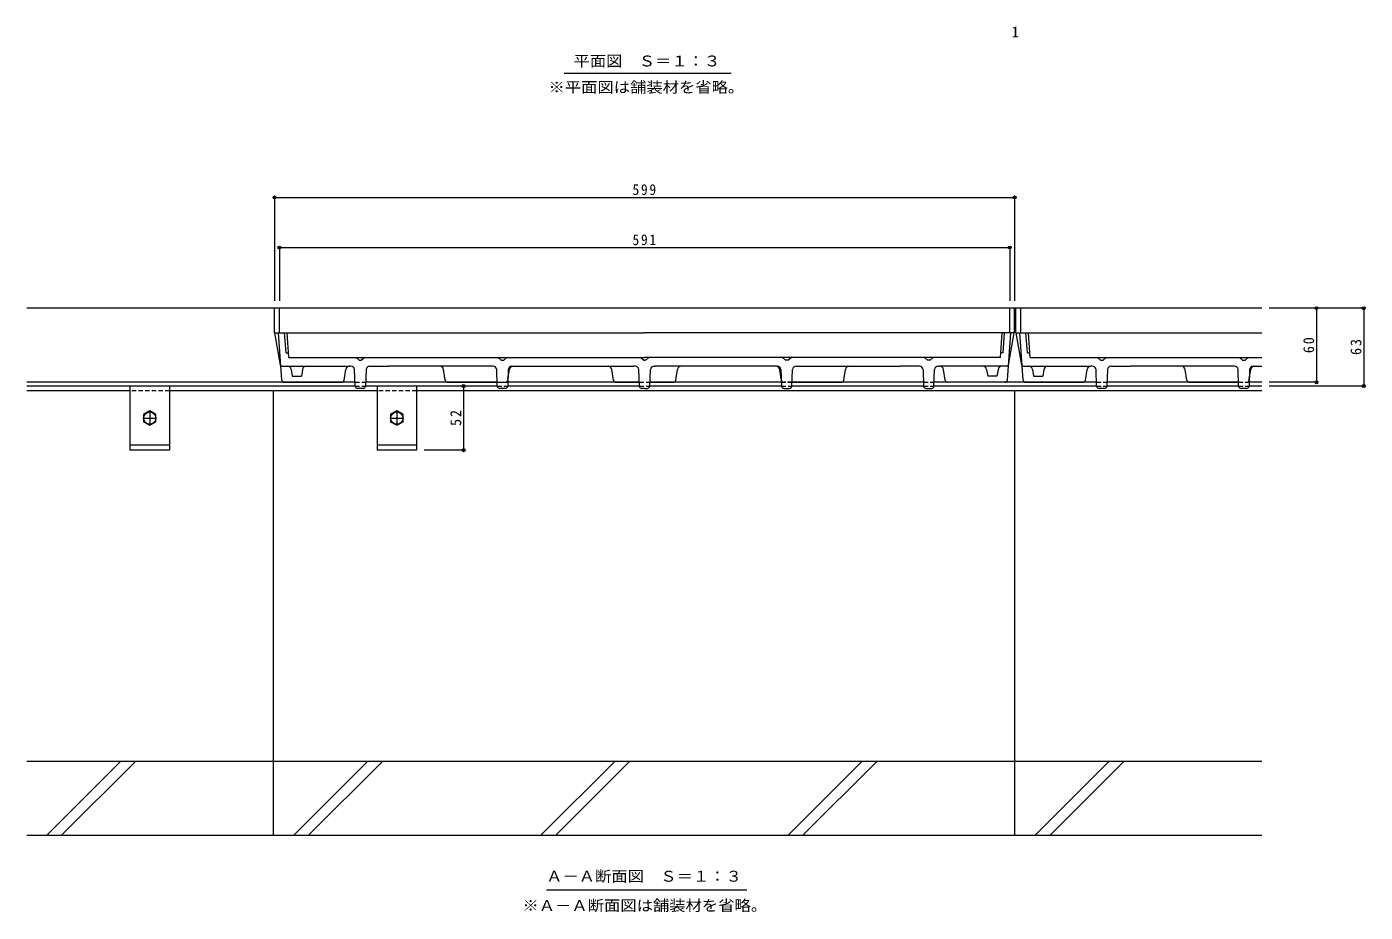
# Model space of a CAD drawing. Units: millimetres at full size, sheet at 1:3. Extents: x -1129 to 1149, y -824 to 763.
# Drawn here: x -1129 to -45, y -742 to -25 of the extents above; entities that cross this region are included whole.
import ezdxf
from ezdxf.enums import TextEntityAlignment as Align

# ---------------------------------------------------------------- set-up
doc = ezdxf.new("R2010")
doc.units = ezdxf.units.MM
doc.header["$LTSCALE"] = 3
doc.header["$PDMODE"] = 32
doc.header["$PDSIZE"] = 2.4
doc.linetypes.add('CHAIN1', pattern=[8, 5, -1, 1, -1])
doc.linetypes.add('DASHED1', pattern=[1.8, 1.2, -0.6])
for name, color, linetype, lineweight in [('4-0', 7, 'Continuous', 9), ('4-2', 3, 'Continuous', 9), ('4-4', 7, 'Continuous', 9), ('4-5', 7, 'Continuous', 9), ('4-6', 6, 'Continuous', 5), ('4-8', 3, 'Continuous', 9), ('4-A', 2, 'Continuous', 9), ('4-F', 6, 'Continuous', 5)]:
    doc.layers.add(name, color=color, linetype=linetype, lineweight=lineweight)
doc.styles.add('ＭＳ ゴシック', font='')
doc.styles.get('ＭＳ ゴシック').set_extended_font_data('MS Gothic')

msp = doc.modelspace()

# ---------------------------------------------------------------- linework, layer by layer
at = {"layer": '4-0'}
for p, q in [((-129.126, -252.949), (-1128.626, -252.949)), ((-862.853, -312.949), (-1128.626, -312.949)), ((-747.853, -312.949), (-854.399, -312.949)), ((-632.853, -312.949), (-739.407, -312.949)), ((-517.853, -312.949), (-624.399, -312.949)), ((-402.853, -312.949), (-509.399, -312.949)), ((-262.853, -312.949), (-394.399, -312.949)), ((-147.853, -312.949), (-254.399, -312.949)), ((-129.126, -312.949), (-139.399, -312.949)), ((-862.853, -315.949), (-1128.626, -315.949)), ((-747.853, -315.949), (-854.399, -315.949)), ((-632.853, -315.949), (-739.399, -315.949)), ((-517.853, -315.949), (-624.399, -315.949)), ((-402.853, -315.949), (-509.399, -315.949)), ((-262.853, -315.949), (-394.399, -315.949)), ((-147.853, -315.949), (-254.399, -315.949)), ((-129.126, -315.949), (-139.399, -315.949))]:
    msp.add_line(p, q, dxfattribs=at)
at = {"layer": '4-0', "linetype": 'DASHED1'}
for p, q in [((-862.853, -312.949), (-854.399, -312.949)), ((-747.853, -312.949), (-739.399, -312.949)), ((-632.853, -312.949), (-624.399, -312.949)), ((-517.853, -312.949), (-509.399, -312.949)), ((-402.853, -312.949), (-394.399, -312.949)), ((-262.853, -312.949), (-254.399, -312.949)), ((-147.853, -312.949), (-139.399, -312.949)), ((-862.853, -315.949), (-854.399, -315.949)), ((-747.853, -315.949), (-739.399, -315.949)), ((-632.853, -315.949), (-624.399, -315.949)), ((-517.853, -315.949), (-509.399, -315.949)), ((-402.853, -315.949), (-394.399, -315.949)), ((-262.853, -315.949), (-254.399, -315.949)), ((-147.853, -315.949), (-139.399, -315.949))]:
    msp.add_line(p, q, dxfattribs=at)
at = {"layer": '4-2'}
for p, q in [((-329.126, -252.949), (-928.126, -252.949)), ((-928.126, -272.949), (-928.126, -252.949)), ((-924.126, -272.949), (-924.126, -252.949)), ((-333.126, -272.949), (-333.126, -252.949)), ((-329.126, -272.949), (-329.126, -252.949)), ((-129.126, -252.949), (-328.126, -252.949)), ((-328.126, -272.949), (-328.126, -252.949)), ((-324.126, -272.949), (-324.126, -252.949)), ((-928.126, -272.949), (-628.626, -272.949)), ((-923.199, -299.121), (-927.776, -272.949)), ((-922.259, -311.091), (-924.983, -272.949)), ((-918.827, -288.949), (-919.97, -272.949)), ((-916.536, -292.949), (-917.965, -272.949)), ((-329.126, -272.949), (-628.626, -272.949)), ((-340.715, -292.949), (-339.287, -272.949)), ((-338.424, -288.949), (-337.282, -272.949)), ((-334.993, -311.091), (-332.269, -272.949)), ((-334.053, -299.121), (-329.476, -272.949)), ((-328.126, -272.949), (-129.126, -272.949)), ((-323.199, -299.121), (-327.776, -272.949)), ((-322.259, -311.091), (-324.983, -272.949)), ((-318.828, -288.949), (-319.97, -272.949)), ((-316.536, -292.949), (-317.965, -272.949)), ((-918.827, -288.949), (-916.822, -288.949)), ((-338.424, -288.949), (-340.429, -288.949)), ((-318.828, -288.949), (-316.822, -288.949)), ((-922.214, -299.949), (-867.552, -299.949)), ((-916.536, -292.949), (-836.986, -292.949)), ((-914.663, -302.493), (-913.824, -307.949)), ((-905.446, -302.493), (-906.285, -307.949)), ((-871.865, -311.253), (-870.517, -302.493)), ((-866.274, -299.949), (-867.552, -299.949)), ((-862.845, -316.197), (-863.297, -302.577)), ((-859.626, -294.949), (-862.126, -292.949)), ((-859.626, -294.949), (-857.626, -294.949)), ((-855.126, -292.949), (-857.626, -294.949)), ((-853.954, -302.577), (-854.407, -316.197)), ((-850.977, -299.949), (-835.498, -299.949)), ((-836.986, -292.949), (-628.626, -292.949)), ((-752.552, -299.949), (-835.498, -299.949)), ((-789.887, -311.253), (-791.235, -302.493)), ((-751.274, -299.949), (-752.552, -299.949)), ((-747.845, -316.197), (-748.297, -302.577)), ((-744.626, -294.949), (-747.126, -292.949)), ((-744.626, -294.949), (-742.626, -294.949)), ((-740.126, -292.949), (-742.626, -294.949)), ((-738.954, -302.577), (-739.407, -316.197)), ((-739.209, -310.238), (-738.017, -302.493)), ((-735.978, -299.949), (-637.552, -299.949)), ((-653.887, -311.253), (-655.235, -302.493)), ((-636.274, -299.949), (-637.552, -299.949)), ((-632.845, -316.197), (-633.297, -302.577)), ((-629.626, -294.949), (-632.126, -292.949)), ((-629.626, -294.949), (-628.626, -294.949)), ((-420.266, -292.949), (-628.626, -292.949)), ((-627.626, -294.949), (-628.626, -294.949)), ((-627.626, -294.949), (-625.126, -292.949)), ((-624.407, -316.197), (-623.954, -302.577)), ((-620.978, -299.949), (-619.7, -299.949)), ((-521.274, -299.949), (-619.7, -299.949)), ((-603.365, -311.253), (-602.017, -302.493)), ((-518.043, -310.238), (-519.234, -302.493)), ((-518.297, -302.577), (-517.845, -316.197)), ((-517.126, -292.949), (-514.626, -294.949)), ((-512.626, -294.949), (-514.626, -294.949)), ((-512.626, -294.949), (-510.126, -292.949)), ((-509.407, -316.197), (-508.954, -302.577)), ((-505.978, -299.949), (-504.7, -299.949)), ((-504.7, -299.949), (-421.754, -299.949)), ((-467.365, -311.253), (-466.017, -302.493)), ((-406.274, -299.949), (-421.754, -299.949)), ((-340.715, -292.949), (-420.266, -292.949)), ((-403.297, -302.577), (-402.845, -316.197)), ((-402.126, -292.949), (-399.626, -294.949)), ((-397.626, -294.949), (-399.626, -294.949)), ((-397.626, -294.949), (-395.126, -292.949)), ((-394.407, -316.197), (-393.954, -302.577)), ((-390.977, -299.949), (-389.7, -299.949)), ((-335.038, -299.949), (-389.7, -299.949)), ((-385.387, -311.253), (-386.734, -302.493)), ((-351.806, -302.493), (-350.967, -307.949)), ((-342.589, -302.493), (-343.428, -307.949)), ((-322.214, -299.949), (-267.552, -299.949)), ((-316.536, -292.949), (-236.986, -292.949)), ((-314.663, -302.493), (-313.824, -307.949)), ((-305.446, -302.493), (-306.285, -307.949)), ((-271.865, -311.253), (-270.517, -302.493)), ((-266.274, -299.949), (-267.552, -299.949)), ((-262.845, -316.197), (-263.297, -302.577)), ((-259.626, -294.949), (-262.126, -292.949)), ((-259.626, -294.949), (-257.626, -294.949)), ((-255.126, -292.949), (-257.626, -294.949)), ((-253.954, -302.577), (-254.407, -316.197)), ((-250.977, -299.949), (-235.498, -299.949)), ((-236.986, -292.949), (-129.126, -292.949)), ((-189.887, -311.253), (-191.235, -302.493)), ((-147.845, -316.197), (-148.297, -302.577)), ((-144.626, -294.949), (-147.126, -292.949)), ((-144.626, -294.949), (-142.626, -294.949)), ((-140.126, -292.949), (-142.626, -294.949)), ((-138.954, -302.577), (-139.407, -316.197)), ((-139.209, -310.238), (-138.017, -302.493)), ((-135.978, -299.949), (-129.126, -299.949)), ((-920.264, -312.949), (-873.842, -312.949)), ((-913.824, -307.949), (-906.285, -307.949)), ((-787.91, -312.949), (-741.342, -312.949)), ((-651.91, -312.949), (-632.953, -312.949)), ((-624.299, -312.949), (-605.342, -312.949)), ((-509.299, -312.949), (-469.342, -312.949)), ((-336.988, -312.949), (-383.41, -312.949)), ((-343.428, -307.949), (-350.967, -307.949)), ((-320.264, -312.949), (-273.842, -312.949)), ((-313.824, -307.949), (-306.285, -307.949)), ((-187.91, -312.949), (-147.953, -312.949)), ((-856.391, -317.949), (-860.86, -317.949)), ((-741.391, -317.949), (-745.86, -317.949)), ((-628.626, -317.949), (-630.86, -317.949)), ((-628.626, -317.949), (-626.392, -317.949)), ((-515.86, -317.949), (-511.391, -317.949)), ((-400.86, -317.949), (-396.392, -317.949)), ((-256.392, -317.949), (-260.86, -317.949)), ((-141.391, -317.949), (-145.86, -317.949))]:
    msp.add_line(p, q, dxfattribs=at)
at = {"layer": '4-2', "linetype": 'DASHED1'}
for p, q in [((-739.209, -310.238), (-739.365, -311.253)), ((-517.887, -311.253), (-518.043, -310.238)), ((-509.299, -312.949), (-515.91, -312.949)), ((-147.953, -312.949), (-141.342, -312.949)), ((-139.365, -311.253), (-139.209, -310.238))]:
    msp.add_line(p, q, dxfattribs=at)
at = {"layer": '4-2'}
msp.add_lwpolyline([(-151.274, -299.949), (-152.552, -299.949), (-235.498, -299.949)], dxfattribs=at)
for centre, radius, start, end in [((-922.214, -298.949), 1, 189.91953, 270), ((-917.628, -302.949), 3, 8.74626, 90), ((-902.481, -302.949), 3, 90, 171.25374), ((-867.552, -302.949), 3, 90, 171.25383), ((-866.274, -302.949), 3, 7.12485, 90), ((-850.977, -302.949), 3, 90, 172.87503), ((-794.2, -302.949), 3, 8.74615, 90), ((-751.274, -302.949), 3, 7.12485, 90), ((-735.978, -302.949), 3, 90, 172.87503), ((-735.052, -302.949), 3, 90, 171.25385), ((-658.2, -302.949), 3, 8.74615, 90), ((-636.274, -302.949), 3, 7.12485, 90), ((-620.978, -302.949), 3, 90, 172.87515), ((-599.052, -302.949), 3, 90, 171.25385), ((-522.2, -302.949), 3, 8.74615, 90), ((-521.274, -302.949), 3, 7.12497, 90), ((-505.978, -302.949), 3, 90, 172.87515), ((-463.052, -302.949), 3, 90, 171.25385), ((-406.274, -302.949), 3, 7.12497, 90), ((-390.977, -302.949), 3, 90, 172.87515), ((-389.7, -302.949), 3, 8.74617, 90), ((-354.771, -302.949), 3, 8.74626, 90), ((-339.623, -302.949), 3, 90, 171.25374), ((-335.038, -298.949), 1, 270, 350.08047), ((-322.214, -298.949), 1, 189.91953, 270), ((-317.628, -302.949), 3, 8.74626, 90), ((-302.481, -302.949), 3, 90, 171.25374), ((-267.552, -302.949), 3, 90, 171.25383), ((-266.274, -302.949), 3, 7.12485, 90), ((-250.977, -302.949), 3, 90, 172.87503), ((-194.2, -302.949), 3, 8.74615, 90), ((-151.274, -302.949), 3, 7.12485, 90), ((-135.978, -302.949), 3, 90, 172.87503), ((-135.052, -302.949), 3, 90, 171.25385), ((-920.264, -310.949), 2, 184.08559, 270), ((-873.842, -310.949), 2, 270, 351.25389), ((-787.91, -310.949), 2, 188.74606, 270), ((-651.91, -310.949), 2, 188.74606, 270), ((-605.342, -310.949), 2, 270, 351.25394), ((-469.342, -310.949), 2, 270, 351.25394), ((-383.41, -310.949), 2, 188.74611, 270), ((-336.988, -310.949), 2, 270, 355.91441), ((-320.264, -310.949), 2, 184.08559, 270), ((-273.842, -310.949), 2, 270, 351.25389), ((-187.91, -310.949), 2, 188.74606, 270), ((-860.86, -315.949), 2, 187.12465, 270), ((-856.391, -315.949), 2, 270, 352.87511), ((-745.86, -315.949), 2, 187.12465, 270), ((-741.391, -315.949), 2, 270, 352.87511), ((-630.86, -315.949), 2, 187.12465, 270), ((-626.392, -315.949), 2, 270, 352.87535), ((-515.86, -315.949), 2, 187.12489, 270), ((-511.391, -315.949), 2, 270, 352.87535), ((-400.86, -315.949), 2, 187.12489, 270), ((-396.392, -315.949), 2, 270, 352.87535), ((-260.86, -315.949), 2, 187.12465, 270), ((-256.392, -315.949), 2, 270, 352.87511), ((-145.86, -315.949), 2, 187.12465, 270), ((-141.391, -315.949), 2, 270, 352.87511)]:
    msp.add_arc(centre, radius, start, end, dxfattribs=at)
at = {"layer": '4-2', "linetype": 'DASHED1'}
for centre, start, end in [((-741.342, -310.949), 270, 351.25394), ((-515.91, -310.949), 188.74606, 270), ((-141.342, -310.949), 270, 351.25394)]:
    msp.add_arc(centre, 2, start, end, dxfattribs=at)
at = {"layer": '4-4'}
for p, q in [((-928.126, -162.326), (-928.126, -246.949)), ((-329.126, -162.326), (-329.126, -246.949)), ((-928.126, -163.226), (-329.126, -163.226)), ((-924.126, -202.909), (-924.126, -246.949)), ((-924.126, -203.809), (-333.126, -203.809)), ((-333.126, -202.909), (-333.126, -246.949)), ((-45.713, -252.949), (-123.126, -252.949)), ((-84.847, -252.949), (-84.847, -312.949)), ((-46.613, -252.949), (-46.613, -315.949)), ((-83.947, -312.949), (-123.126, -312.949)), ((-775.104, -315.949), (-775.104, -367.949)), ((-45.713, -315.949), (-123.126, -315.949)), ((-774.204, -367.949), (-807.126, -367.949))]:
    msp.add_line(p, q, dxfattribs=at)
for p in [(-928.126, -163.226), (-329.126, -163.226), (-924.126, -203.809), (-333.126, -203.809), (-84.847, -252.949), (-46.613, -252.949), (-84.847, -312.949), (-775.104, -315.949), (-46.613, -315.949), (-775.104, -367.949)]:
    msp.add_point(p, dxfattribs=at)
at = {"layer": '4-5'}
for p, q in [((-693.819, -62.72), (-558.431, -62.72)), ((-708.091, -723.908), (-545.838, -723.908))]:
    msp.add_line(p, q, dxfattribs=at)
at = {"layer": '4-6'}
for p, q in [((-1045.126, -319.949), (-1128.626, -319.949)), ((-845.126, -319.949), (-1013.126, -319.949)), ((-929.126, -319.949), (-929.126, -679.949)), ((-129.126, -319.949), (-813.126, -319.949)), ((-329.126, -319.949), (-329.126, -679.949)), ((-129.126, -619.949), (-1128.626, -619.949)), ((-129.126, -679.949), (-1128.626, -679.949))]:
    msp.add_line(p, q, dxfattribs=at)
at = {"layer": '4-8'}
for p, q in [((-1045.126, -315.949), (-1045.126, -367.949)), ((-1013.126, -315.949), (-1013.126, -367.949)), ((-845.126, -315.949), (-845.126, -367.949)), ((-813.126, -315.949), (-813.126, -367.949)), ((-1013.126, -363.949), (-1045.126, -363.949)), ((-1013.126, -367.949), (-1045.126, -367.949)), ((-813.126, -363.949), (-845.126, -363.949)), ((-813.126, -367.949), (-845.126, -367.949))]:
    msp.add_line(p, q, dxfattribs=at)
at = {"layer": '4-8', "linetype": 'DASHED1'}
for p, q in [((-1013.126, -319.949), (-1045.126, -319.949)), ((-813.126, -319.949), (-845.126, -319.949))]:
    msp.add_line(p, q, dxfattribs=at)
at = {"layer": '4-8', "linetype": 'CHAIN1'}
for p, q in [((-1034.126, -341.951), (-1024.126, -341.951)), ((-1029.126, -336.177), (-1029.126, -347.724)), ((-834.126, -341.951), (-824.126, -341.951)), ((-829.126, -336.177), (-829.126, -347.724))]:
    msp.add_line(p, q, dxfattribs=at)
at = {"layer": '4-A'}
for points in [[(-1034.126, -339.064), (-1034.126, -344.837), (-1029.126, -347.724), (-1024.126, -344.837), (-1024.126, -339.064), (-1029.126, -336.177)], [(-834.126, -339.064), (-834.126, -344.837), (-829.126, -347.724), (-824.126, -344.837), (-824.126, -339.064), (-829.126, -336.177)]]:
    msp.add_lwpolyline(points, close=True, dxfattribs=at)
for centre in [(-1029.126, -341.951), (-829.126, -341.951)]:
    msp.add_circle(centre, 5, dxfattribs=at)
at = {"layer": '4-F'}
for p, q in [((-1052.784, -619.949), (-1112.784, -679.949)), ((-1040.763, -619.949), (-1100.763, -679.949)), ((-912.784, -679.949), (-852.784, -619.949)), ((-900.763, -679.949), (-840.763, -619.949)), ((-712.784, -679.949), (-652.784, -619.949)), ((-700.763, -679.949), (-640.763, -619.949)), ((-512.784, -679.949), (-452.784, -619.949)), ((-500.763, -679.949), (-440.763, -619.949)), ((-252.784, -619.949), (-312.784, -679.949)), ((-240.763, -619.949), (-300.763, -679.949))]:
    msp.add_line(p, q, dxfattribs=at)

# ---------------------------------------------------------------- texts
at = {"layer": '4-4', "color": 2, "style": 'ＭＳ ゴシック'}
msp.add_text('1', height=8.798, dxfattribs=at).set_placement((-331.625, -36.23), align=Align.BOTTOM_LEFT)
at = {"layer": '4-4', "color": 2, "char_height": 8.798, "attachment_point": 7, "style": 'ＭＳ ゴシック'}
for s, insert in [('\\T1.27;\\W0.9;599', (-638.376, -161.426)), ('\\T1.27;\\W0.9;591', (-638.376, -202.009))]:
    msp.add_mtext(s, dxfattribs=dict(at, insert=insert))
at = {"layer": '4-4', "color": 2, "char_height": 8.798, "attachment_point": 7, "rotation": 90, "style": 'ＭＳ ゴシック'}
for s, insert in [('\\T1.27;\\W0.95;60', (-86.647, -289.324)), ('\\T1.27;\\W0.95;63', (-48.413, -290.824)), ('\\T1.27;\\W0.95;52', (-776.904, -348.324))]:
    msp.add_mtext(s, dxfattribs=dict(at, insert=insert))
at = {"layer": '4-5', "color": 2, "style": 'ＭＳ ゴシック', "width": 1.1}
for s, p in [('平面図\u3000Ｓ＝１：３', (-686.148, -59.809)), ('※平面図は舗装材を省略。', (-706.398, -81.025)), ('Ａ－Ａ断面図\u3000Ｓ＝１：３', (-708.299, -719.951)), ('※Ａ－Ａ断面図は舗装材を省略。', (-727.465, -743.631))]:
    msp.add_text(s, height=8.798, dxfattribs=at).set_placement(p, align=Align.BOTTOM_LEFT)

doc.saveas('drawing.dxf')
